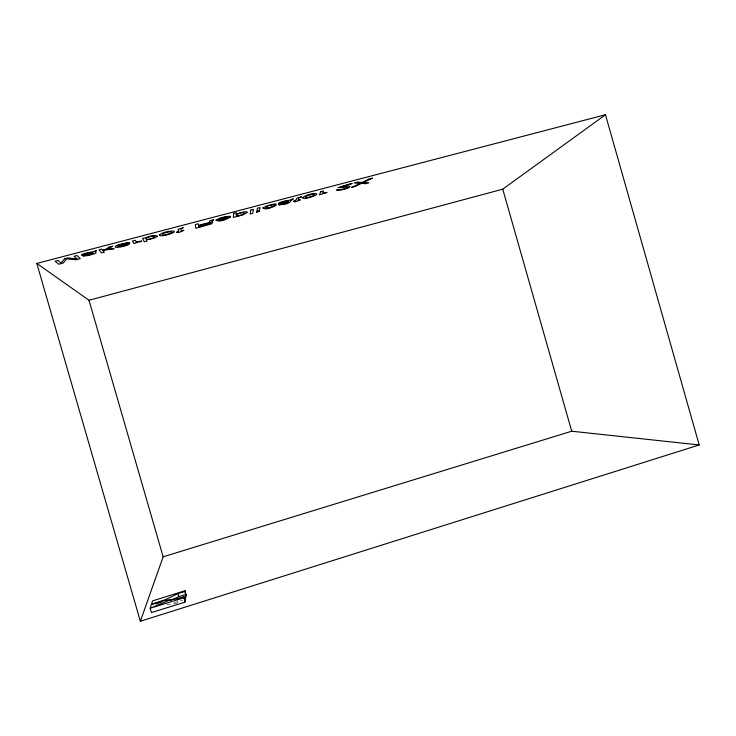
<?xml version="1.0" encoding="UTF-8"?>
<svg xmlns="http://www.w3.org/2000/svg" width="736" height="736" viewBox="0 0 736 736"><rect width="100%" height="100%" fill="white"/><g stroke="black" fill="none" stroke-linecap="round" stroke-linejoin="round"><path stroke-width="0.55" stroke-dasharray="3.68 2.76" d="M174.303 602.48L182.74 600.383M166.943 604.799L172.454 603.998M173.549 603.833L176.861 603.354M177.615 601.993L177.956 603.189"/><path stroke-width="1.1" d="M185.141 600.953L183.899 596.657L176.723 598.911L164.68 600.429L151.358 604.624L150.172 608.24L151.423 612.564L184.929 602.158L186.19 594.89L184.984 590.741L152.591 600.88L151.524 604.127L164.818 599.95L177.965 593.648L184.837 591.496L184.984 590.741M184.929 602.158L183.899 596.657M184.791 599.739L185.711 594.495L178.83 596.648L170.789 600.383M140.355 621.267L163.144 556.821L89.001 300.27L36.8 263.414L605.47 114.733L699.2 444.958L140.355 621.267L36.8 263.414M89.001 300.27L502.743 189.18L605.47 114.733M170.108 599.895L150.172 608.24L183.687 597.862M155.848 603.943L160.991 602.25M163.144 556.821L571.716 431.213L699.2 444.958M184.837 591.496L186.052 595.682M177.965 593.648L178.83 596.648M502.743 189.18L571.716 431.213M159.519 234.968L160.255 235.741L161.966 235.787A6.863 1.132 -14.6 0 0 165.959 235.134C185.803 229.816 165.158 229.696 159.519 234.968M336.858 189.888L336.84 190.33C344.264 190.661 360.493 183.752 340.566 186.962L352.139 183.485L338.008 187.634C358.368 186.125 342.415 189.548 336.858 189.888M233.652 213.357L233.367 217.387L243.248 214.792L247.36 212.4L246.799 211.756L243.966 211.848L236.219 214.158L236.348 212.649L233.652 213.357M302.551 197.818L303.996 198.554A6.652 1.104 -16 0 0 307.519 198.012C327.851 192.574 309.396 191.682 302.551 197.818M212.483 220.708L212.198 221.6L209.806 222.668L212.695 222.52L211.241 223.965L195.868 228.27L195.307 224.544L198.297 223.762L198.518 225.382L207.911 222.852L209.337 222.143L209.962 220.708L213.624 219.751L212.483 220.708M250.774 210.027L250.12 214.038L252.724 213.348L253.432 209.328L250.774 210.027M256.744 211.775L256.634 212.327L259.394 211.076L256.744 211.775M257.434 208.279L256.846 211.232L259.514 210.533L260.139 207.57L257.434 208.279M171.736 232.199L170.577 233.321L166.244 234.655A3.8 0.626 -14.6 0 1 163.696 235.005L162.73 234.894L162.444 234.112L164.57 232.981L169.85 231.73L171.736 232.199M117.76 245.741L129.628 243.027L129.72 243.634C128.165 246.505 107.189 249.808 118.432 244.665C138.607 240.681 125.065 242.76 117.76 245.741M154.698 236.642L154.578 237.084C144.679 242.567 142.011 236.587 154.247 236.302L154.698 236.642M216.044 220.165C219.208 222.576 226.458 219.31 230.147 217.313L230.414 216.623L218.785 219.668L222.198 217.838L230.212 216.301L225.225 216.651L219.061 218.445L216.044 220.165M84.217 254.214L92.782 252.862L89.7 252.632L84.217 254.214M288.567 201.186L288.42 201.6C276.138 205.059 281.906 200.854 288.567 201.186M291.419 199.87C289.91 204.608 282.78 204.314 278.723 204.902C281.308 203.725 285.467 204.258 288.264 202.225C270.324 206.466 280.563 201.038 288.963 200.404L293.36 198.858L291.419 199.87M293.324 201.305L295.256 201.176L294.924 202.023L300.334 199.842L298.043 200.063L298.853 198.03L301.622 196.714L297.068 198.03L295.421 200.753L293.324 201.305M178.204 229.347L178.554 231.389L176.493 232.318L178.646 231.748L178.839 232.484L183.899 230.377L181.268 230.681L180.844 228.933L183.292 227.691L178.204 229.347M93.297 253.331L89.783 254.72L83.067 255.944L87.768 255.604L94.686 253.644L96.066 252.88L94.935 251.206L96.572 250.746L92.12 251.951C79.516 253.681 75.79 257.747 93.297 253.331M127.024 244.094L122.967 245.999L117.962 246.468L127.024 244.094M209.935 223.505L198.738 227.074L198.573 225.805L207.258 223.569L209.935 223.505M236.192 214.857C237.204 217.102 243.027 214.811 244.656 213.063C242.383 211.674 238.446 213.541 236.192 214.857M320.896 191.664L319.314 194.865L327.023 192.409L322.672 193.09L323.509 190.974L320.896 191.664M262.936 207.883C265.254 210.459 272.752 207.331 275.991 205.289L269.551 207.58L265.641 207.846L266.754 206.457A3.358 0.561 -15.6 0 1 268.971 205.602L276.267 204.35L275.65 204.028A5.594 0.929 -15.6 0 0 273.415 204.157L267.076 205.776L262.936 207.883M157.486 236.274L153.962 238.206L146.317 239.89L146.924 241.123L144.311 241.813L142.563 238.354C146.979 238.216 153.318 233.542 157.486 236.274M227.663 217.727L223.247 219.714L218.859 220.027L227.663 217.727M314.208 194.865L312.441 196.126L308.117 197.46A3.68 0.607 -16 0 1 305.928 197.726L305.284 197.533L305.698 196.586L308.2 195.371L313.168 194.194L314.208 194.865M64.566 258.778L61.07 263.028L58.052 260.48L55.071 261.262L58.806 264.233L63.158 263.083L66.672 258.842L75.983 259.725L80.27 258.594L77.05 255.502L74.106 256.275L76.958 258.86L67.638 257.968L64.566 258.778M109.149 247.103L104.963 249.66L102.396 249.964L101.66 249.062L98.983 249.762L101.706 252.972L104.319 252.282L102.792 250.433L114.117 248.676L107.198 249.421L112.691 246.174L109.149 247.103M369.04 179.06L362.084 182.454L357.521 182.077L354.071 182.979L360.06 183.365L351.661 187.395L355.166 186.475L361.597 183.365L365.654 183.724L368.975 182.85L363.566 182.454L372.572 178.13L369.04 179.06M141.496 241.04L136.399 241.914L135.176 240.286L132.416 241.012L133.86 243.496L136.436 242.816L136.197 242.392L141.726 241.482L141.496 241.04"/></g></svg>
